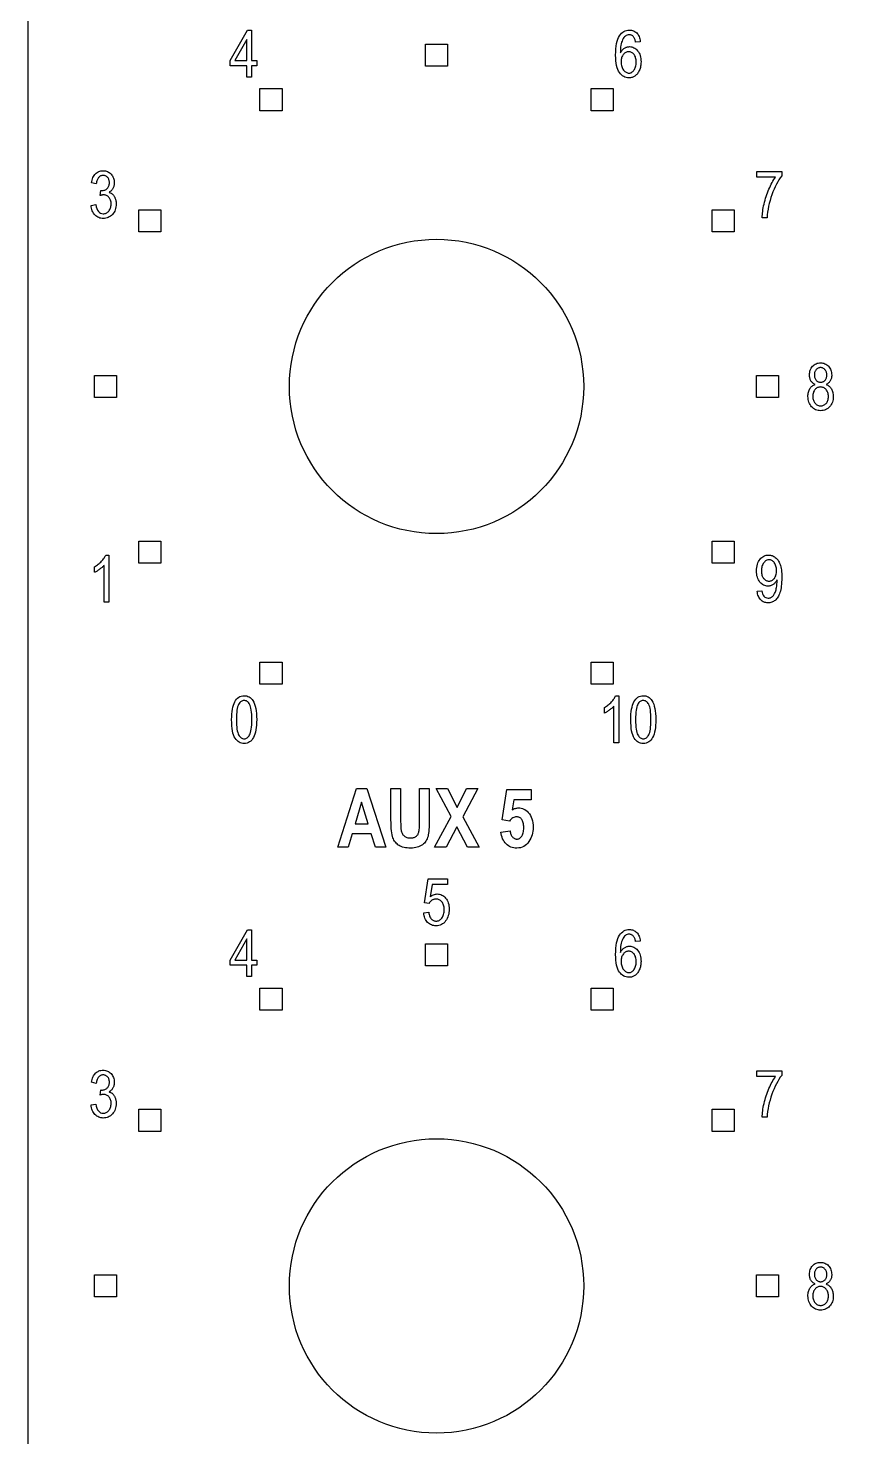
# Model space of a CAD drawing. Header units: millimetres. Extents: x 0 to 40, y 0 to 514.
# Drawn here: x 0 to 20.15, y 289.31 to 323.76 of the extents above; entities that cross this region are included whole.
import ezdxf

# ---------------------------------------------------------------- set-up
doc = ezdxf.new("R2010")
doc.units = ezdxf.units.MM
for name, color, linetype in [('CUT', 1, 'CONTINUOUS'), ('LEGEND', 2, 'CONTINUOUS'), ('OUTLINE', 7, 'CONTINUOUS')]:
    doc.layers.add(name, color=color, linetype=linetype)

msp = doc.modelspace()

# ---------------------------------------------------------------- linework, layer by layer
at = {"layer": 'CUT'}
for centre in [(9.99, 315), (9.99, 293)]:
    msp.add_circle(centre, 3.6, dxfattribs=at)
at = {"layer": 'LEGEND'}
for points in [[(5.347, 322.568), (5.347, 322.8422), (4.94, 322.8422), (4.94, 322.9711), (5.3689, 323.7133), (5.4627, 323.7133), (5.4627, 322.9711), (5.59, 322.9711), (5.59, 322.8422), (5.4627, 322.8422), (5.4627, 322.568)], [(14.9759, 323.4328), (14.8611, 323.4219), (14.8567, 323.4432), (14.8519, 323.4629), (14.8466, 323.481), (14.8408, 323.4975), (14.8345, 323.5124), (14.8277, 323.5257), (14.8204, 323.5375), (14.8127, 323.5477), (14.8008, 323.5605), (14.7884, 323.5716), (14.7754, 323.581), (14.7619, 323.5887), (14.7477, 323.5947), (14.733, 323.5989), (14.7176, 323.6015), (14.7017, 323.6024), (14.6771, 323.6004), (14.6538, 323.5945), (14.6317, 323.5848), (14.6109, 323.5711), (14.5913, 323.5535), (14.573, 323.532), (14.5559, 323.5067), (14.54, 323.4774), (14.5277, 323.4488), (14.5171, 323.417), (14.508, 323.382), (14.5005, 323.3438), (14.4947, 323.3023), (14.4905, 323.2576), (14.4879, 323.2097), (14.4869, 323.1586), (14.4972, 323.1768), (14.5081, 323.1938), (14.5196, 323.2097), (14.5318, 323.2245), (14.5446, 323.2382), (14.5581, 323.2507), (14.5722, 323.262), (14.5869, 323.2723), (14.602, 323.2813), (14.6174, 323.2892), (14.633, 323.2958), (14.6488, 323.3013), (14.6648, 323.3055), (14.6811, 323.3085), (14.6975, 323.3103), (14.7142, 323.311), (14.7417, 323.3094), (14.7683, 323.3046), (14.794, 323.2967), (14.8188, 323.2857), (14.8427, 323.2714), (14.8658, 323.254), (14.8879, 323.2335), (14.9091, 323.2098), (14.9286, 323.1834), (14.9455, 323.1549), (14.9598, 323.1243), (14.9715, 323.0915), (14.9806, 323.0566), (14.9871, 323.0196), (14.991, 322.9804), (14.9923, 322.9391), (14.9917, 322.9107), (14.9897, 322.883), (14.9865, 322.856), (14.9819, 322.8296), (14.976, 322.8039), (14.9688, 322.7789), (14.9603, 322.7545), (14.9505, 322.7309), (14.9397, 322.7083), (14.9282, 322.6872), (14.9158, 322.6677), (14.9028, 322.6497), (14.889, 322.6332), (14.8744, 322.6183), (14.8592, 322.6049), (14.8431, 322.593), (14.8265, 322.5825), (14.8095, 322.5735), (14.792, 322.5658), (14.7742, 322.5596), (14.7559, 322.5547), (14.7372, 322.5512), (14.7181, 322.5491), (14.6986, 322.5485), (14.6638, 322.5505), (14.6306, 322.5565), (14.599, 322.5665), (14.5689, 322.5805), (14.5404, 322.5985), (14.5134, 322.6205), (14.488, 322.6465), (14.4642, 322.6766), (14.4426, 322.7113), (14.4239, 322.7513), (14.408, 322.7967), (14.3951, 322.8475), (14.385, 322.9036), (14.3778, 322.965), (14.3735, 323.0318), (14.372, 323.1039), (14.3735, 323.1839), (14.3779, 323.258), (14.3853, 323.3261), (14.3957, 323.3882), (14.409, 323.4443), (14.4252, 323.4945), (14.4444, 323.5387), (14.4666, 323.577), (14.491, 323.61), (14.5171, 323.6387), (14.5449, 323.6629), (14.5744, 323.6827), (14.6055, 323.6982), (14.6382, 323.7092), (14.6727, 323.7158), (14.7087, 323.718), (14.735, 323.7168), (14.7601, 323.7134), (14.7841, 323.7077), (14.8071, 323.6997), (14.829, 323.6894), (14.8497, 323.6769), (14.8694, 323.6621), (14.888, 323.6449), (14.9052, 323.6256), (14.9206, 323.6043), (14.9343, 323.5809), (14.9462, 323.5554), (14.9563, 323.5278), (14.9646, 323.4982), (14.9711, 323.4666), (14.9759, 323.4328)], [(5.347, 322.9711), (5.347, 323.4875), (5.0533, 322.9711)], [(9.72, 323.37), (10.26, 323.37), (10.26, 322.83), (9.72, 322.83)], [(14.5048, 322.9391), (14.5058, 322.9088), (14.5085, 322.88), (14.5131, 322.8528), (14.5195, 322.8271), (14.5277, 322.8029), (14.5378, 322.7802), (14.5497, 322.7591), (14.5634, 322.7395), (14.5784, 322.7218), (14.5939, 322.7065), (14.61, 322.6935), (14.6267, 322.6829), (14.644, 322.6747), (14.6619, 322.6688), (14.6803, 322.6653), (14.6994, 322.6641), (14.7161, 322.6652), (14.7325, 322.6685), (14.7483, 322.6741), (14.7637, 322.6818), (14.7787, 322.6918), (14.7932, 322.7041), (14.8073, 322.7185), (14.8209, 322.7352), (14.8334, 322.7538), (14.8443, 322.774), (14.8535, 322.796), (14.861, 322.8195), (14.8668, 322.8448), (14.871, 322.8717), (14.8735, 322.9003), (14.8744, 322.9305), (14.8735, 322.9601), (14.8711, 322.988), (14.8669, 323.0142), (14.8611, 323.0387), (14.8536, 323.0615), (14.8445, 323.0825), (14.8337, 323.1019), (14.8212, 323.1195), (14.8076, 323.1353), (14.7932, 323.1489), (14.7781, 323.1605), (14.7623, 323.1699), (14.7457, 323.1773), (14.7284, 323.1825), (14.7103, 323.1857), (14.6916, 323.1867), (14.6731, 323.1857), (14.6553, 323.1826), (14.638, 323.1773), (14.6213, 323.17), (14.6053, 323.1606), (14.5898, 323.1492), (14.575, 323.1356), (14.5607, 323.1199), (14.5476, 323.1025), (14.5363, 323.0836), (14.5267, 323.0632), (14.5188, 323.0413), (14.5127, 323.018), (14.5083, 322.9932), (14.5057, 322.9669), (14.5048, 322.9391)], [(5.67, 322.2848), (6.21, 322.2848), (6.21, 321.7448), (5.67, 321.7448)], [(13.77, 322.2848), (14.31, 322.2848), (14.31, 321.7448), (13.77, 321.7448)], [(1.5376, 319.4297), (1.6533, 319.4484), (1.664, 319.3957), (1.6781, 319.35), (1.6957, 319.3113), (1.7167, 319.2797), (1.7412, 319.2551), (1.7691, 319.2375), (1.8005, 319.227), (1.8353, 319.2234), (1.8547, 319.2245), (1.8734, 319.2276), (1.8915, 319.2328), (1.9089, 319.2401), (1.9257, 319.2495), (1.9418, 319.261), (1.9572, 319.2746), (1.972, 319.2902), (1.9856, 319.3076), (1.9973, 319.3261), (2.0072, 319.3459), (2.0154, 319.3669), (2.0217, 319.3891), (2.0262, 319.4126), (2.0289, 319.4373), (2.0298, 319.4633), (2.029, 319.4877), (2.0265, 319.5108), (2.0224, 319.5328), (2.0165, 319.5535), (2.0091, 319.573), (1.9999, 319.5913), (1.9892, 319.6084), (1.9767, 319.6242), (1.963, 319.6385), (1.9486, 319.6509), (1.9335, 319.6614), (1.9175, 319.6699), (1.9008, 319.6766), (1.8834, 319.6813), (1.8652, 319.6842), (1.8462, 319.6852), (1.8378, 319.6849), (1.8289, 319.6842), (1.8194, 319.683), (1.8095, 319.6812), (1.7991, 319.6791), (1.7882, 319.6764), (1.7769, 319.6732), (1.765, 319.6695), (1.7783, 319.793), (1.7962, 319.7914), (1.817, 319.7922), (1.8368, 319.7947), (1.8556, 319.7988), (1.8734, 319.8045), (1.8902, 319.8119), (1.906, 319.8208), (1.9207, 319.8315), (1.9345, 319.8438), (1.947, 319.8574), (1.9578, 319.8721), (1.9669, 319.888), (1.9744, 319.9049), (1.9802, 319.9229), (1.9843, 319.942), (1.9868, 319.9623), (1.9876, 319.9836), (1.9869, 320.0032), (1.9849, 320.0219), (1.9814, 320.0395), (1.9765, 320.0562), (1.9702, 320.0718), (1.9626, 320.0865), (1.9535, 320.1002), (1.9431, 320.1129), (1.9317, 320.1243), (1.9196, 320.1343), (1.907, 320.1426), (1.8937, 320.1495), (1.8798, 320.1549), (1.8653, 320.1587), (1.8502, 320.161), (1.8345, 320.1617), (1.8182, 320.1609), (1.8026, 320.1585), (1.7876, 320.1545), (1.7733, 320.1489), (1.7596, 320.1417), (1.7466, 320.1329), (1.7342, 320.1225), (1.7224, 320.1105), (1.7115, 320.0969), (1.7016, 320.0817), (1.6928, 320.0648), (1.685, 320.0462), (1.6782, 320.026), (1.6725, 320.0041), (1.6678, 319.9806), (1.6642, 319.9555), (1.5494, 319.9805), (1.5557, 320.0161), (1.5637, 320.0494), (1.5735, 320.0805), (1.5849, 320.1094), (1.5981, 320.136), (1.6129, 320.1604), (1.6295, 320.1825), (1.6478, 320.2023), (1.6674, 320.2199), (1.6881, 320.2352), (1.7097, 320.248), (1.7324, 320.2586), (1.756, 320.2668), (1.7807, 320.2727), (1.8063, 320.2762), (1.833, 320.2773), (1.8609, 320.276), (1.8878, 320.2721), (1.9137, 320.2655), (1.9384, 320.2563), (1.9621, 320.2444), (1.9847, 320.2299), (2.0062, 320.2127), (2.0267, 320.193), (2.0454, 320.1712), (2.0616, 320.148), (2.0753, 320.1235), (2.0865, 320.0977), (2.0952, 320.0704), (2.1014, 320.0418), (2.1051, 320.0118), (2.1064, 319.9805), (2.1059, 319.9612), (2.1043, 319.9425), (2.1016, 319.9244), (2.0979, 319.9068), (2.0931, 319.8898), (2.0873, 319.8734), (2.0804, 319.8575), (2.0724, 319.8422), (2.0635, 319.8276), (2.0537, 319.8137), (2.0431, 319.8007), (2.0317, 319.7885), (2.0194, 319.7771), (2.0063, 319.7665), (1.9923, 319.7567), (1.9775, 319.7477), (1.9912, 319.7434), (2.0044, 319.7386), (2.0169, 319.7331), (2.0289, 319.727), (2.0402, 319.7202), (2.0509, 319.7128), (2.061, 319.7048), (2.0705, 319.6961), (2.0794, 319.6867), (2.0879, 319.6766), (2.096, 319.6657), (2.1037, 319.6541), (2.1109, 319.6417), (2.1176, 319.6286), (2.1239, 319.6147), (2.1298, 319.6), (2.1351, 319.5847), (2.1397, 319.569), (2.1436, 319.5529), (2.1468, 319.5363), (2.1493, 319.5193), (2.1511, 319.5019), (2.1521, 319.484), (2.1525, 319.4656), (2.151, 319.4271), (2.1467, 319.3903), (2.1394, 319.3553), (2.1292, 319.3222), (2.1162, 319.2908), (2.1002, 319.2612), (2.0813, 319.2334), (2.0595, 319.2074), (2.0357, 319.1839), (2.0107, 319.1635), (1.9846, 319.1462), (1.9574, 319.1321), (1.929, 319.1211), (1.8994, 319.1133), (1.8687, 319.1086), (1.8369, 319.107), (1.8074, 319.1084), (1.779, 319.1125), (1.7518, 319.1193), (1.7257, 319.1289), (1.7008, 319.1412), (1.677, 319.1562), (1.6544, 319.174), (1.633, 319.1945), (1.6132, 319.2173), (1.5957, 319.242), (1.5804, 319.2686), (1.5673, 319.2971), (1.5565, 319.3274), (1.548, 319.3596), (1.5417, 319.3937), (1.5376, 319.4297)], [(17.826, 320.1227), (17.826, 320.2578), (18.4338, 320.2578), (18.4338, 320.1484), (18.4003, 320.1026), (18.3678, 320.0535), (18.3364, 320.001), (18.306, 319.9452), (18.2767, 319.8861), (18.2483, 319.8236), (18.221, 319.7578), (18.1947, 319.6887), (18.1703, 319.618), (18.1486, 319.5474), (18.1297, 319.477), (18.1135, 319.4067), (18.1, 319.3367), (18.0892, 319.2667), (18.0812, 319.197), (18.076, 319.1273), (17.9572, 319.1273), (17.9584, 319.164), (17.9609, 319.2022), (17.9647, 319.2419), (17.9698, 319.283), (17.9762, 319.3256), (17.9838, 319.3698), (17.9927, 319.4154), (18.0029, 319.4625), (18.0143, 319.5101), (18.0266, 319.5571), (18.04, 319.6035), (18.0544, 319.6494), (18.0698, 319.6947), (18.0862, 319.7395), (18.1036, 319.7837), (18.122, 319.8273), (18.1412, 319.8699), (18.1607, 319.9108), (18.1805, 319.9502), (18.2008, 319.9879), (18.2213, 320.024), (18.2423, 320.0585), (18.2636, 320.0914), (18.2853, 320.1227)], [(2.7052, 319.32), (3.2452, 319.32), (3.2452, 318.78), (2.7052, 318.78)], [(16.7348, 319.32), (17.2748, 319.32), (17.2748, 318.78), (16.7348, 318.78)], [(1.62, 315.27), (2.16, 315.27), (2.16, 314.73), (1.62, 314.73)], [(17.82, 315.27), (18.36, 315.27), (18.36, 314.73), (17.82, 314.73)], [(19.2548, 315.0484), (19.238, 315.0567), (19.2222, 315.0657), (19.2075, 315.0757), (19.1938, 315.0864), (19.1812, 315.098), (19.1697, 315.1105), (19.1592, 315.1238), (19.1498, 315.1379), (19.1414, 315.1529), (19.1342, 315.1688), (19.1281, 315.1856), (19.1231, 315.2032), (19.1192, 315.2218), (19.1164, 315.2412), (19.1148, 315.2616), (19.1142, 315.2828), (19.1154, 315.3147), (19.119, 315.345), (19.125, 315.3739), (19.1335, 315.4012), (19.1443, 315.427), (19.1575, 315.4513), (19.1731, 315.474), (19.1912, 315.4953), (19.211, 315.5145), (19.2321, 315.5312), (19.2544, 315.5453), (19.278, 315.5568), (19.3028, 315.5658), (19.3288, 315.5722), (19.356, 315.5761), (19.3845, 315.5773), (19.4132, 315.576), (19.4407, 315.5721), (19.4669, 315.5656), (19.4919, 315.5564), (19.5156, 315.5447), (19.5381, 315.5303), (19.5594, 315.5133), (19.5795, 315.4937), (19.5977, 315.4721), (19.6135, 315.4489), (19.6268, 315.4242), (19.6378, 315.398), (19.6463, 315.3703), (19.6523, 315.3411), (19.656, 315.3104), (19.6572, 315.2781), (19.6567, 315.2578), (19.655, 315.2383), (19.6524, 315.2196), (19.6486, 315.2017), (19.6438, 315.1845), (19.6379, 315.1682), (19.6309, 315.1526), (19.6228, 315.1379), (19.6137, 315.1239), (19.6034, 315.1108), (19.5921, 315.0984), (19.5796, 315.0868), (19.5661, 315.076), (19.5515, 315.066), (19.5357, 315.0568), (19.5189, 315.0484), (19.5396, 315.0394), (19.559, 315.0291), (19.5772, 315.0174), (19.5942, 315.0045), (19.6099, 314.9903), (19.6244, 314.9748), (19.6377, 314.9579), (19.6498, 314.9398), (19.6605, 314.9205), (19.6698, 314.9001), (19.6776, 314.8785), (19.684, 314.8559), (19.689, 314.8321), (19.6926, 314.8071), (19.6948, 314.7811), (19.6955, 314.7539), (19.6941, 314.7165), (19.6899, 314.6809), (19.683, 314.647), (19.6733, 314.6149), (19.6608, 314.5846), (19.6456, 314.5561), (19.6276, 314.5293), (19.6068, 314.5043), (19.584, 314.4817), (19.5598, 314.4621), (19.5343, 314.4455), (19.5075, 314.4319), (19.4793, 314.4214), (19.4498, 314.4138), (19.419, 314.4093), (19.3869, 314.4078), (19.3544, 314.4093), (19.3232, 314.4138), (19.2935, 314.4214), (19.2651, 314.4319), (19.2381, 314.4455), (19.2125, 314.4621), (19.1882, 314.4817), (19.1654, 314.5043), (19.1446, 314.5294), (19.1266, 314.5563), (19.1114, 314.5852), (19.0989, 314.6159), (19.0892, 314.6486), (19.0823, 314.6831), (19.0781, 314.7195), (19.0767, 314.7578), (19.0775, 314.7859), (19.0797, 314.8127), (19.0834, 314.8383), (19.0885, 314.8626), (19.0952, 314.8857), (19.1033, 314.9074), (19.1129, 314.928), (19.124, 314.9473), (19.1364, 314.9652), (19.1499, 314.9816), (19.1645, 314.9965), (19.1803, 315.0099), (19.1973, 315.0218), (19.2153, 315.0322), (19.2345, 315.041), (19.2548, 315.0484)], [(19.233, 315.2867), (19.2337, 315.2662), (19.2358, 315.2467), (19.2392, 315.2283), (19.2441, 315.2109), (19.2504, 315.1947), (19.258, 315.1795), (19.2671, 315.1654), (19.2775, 315.1523), (19.289, 315.1406), (19.301, 315.1305), (19.3138, 315.1219), (19.3271, 315.1148), (19.3411, 315.1094), (19.3557, 315.1055), (19.371, 315.1031), (19.3869, 315.1023), (19.4024, 315.1031), (19.4173, 315.1054), (19.4317, 315.1093), (19.4455, 315.1146), (19.4587, 315.1216), (19.4713, 315.13), (19.4833, 315.14), (19.4947, 315.1516), (19.5051, 315.1643), (19.5142, 315.178), (19.5218, 315.1925), (19.5281, 315.208), (19.533, 315.2244), (19.5364, 315.2417), (19.5385, 315.2598), (19.5392, 315.2789), (19.5385, 315.2986), (19.5364, 315.3173), (19.5328, 315.3351), (19.5278, 315.3521), (19.5214, 315.368), (19.5135, 315.3831), (19.5042, 315.3973), (19.4935, 315.4105), (19.4818, 315.4225), (19.4696, 315.4329), (19.4569, 315.4417), (19.4436, 315.4489), (19.4298, 315.4545), (19.4155, 315.4585), (19.4007, 315.4609), (19.3853, 315.4617), (19.37, 315.4609), (19.3552, 315.4586), (19.3409, 315.4547), (19.3272, 315.4492), (19.3141, 315.4422), (19.3015, 315.4336), (19.2894, 315.4234), (19.2779, 315.4117), (19.2674, 315.3988), (19.2582, 315.3852), (19.2505, 315.3707), (19.2442, 315.3555), (19.2393, 315.3395), (19.2358, 315.3227), (19.2337, 315.3051), (19.233, 315.2867)], [(19.1947, 314.7578), (19.1956, 314.7321), (19.1982, 314.7076), (19.2027, 314.6845), (19.2088, 314.6626), (19.2168, 314.642), (19.2265, 314.6227), (19.2381, 314.6046), (19.2513, 314.5879), (19.2658, 314.5728), (19.281, 314.5597), (19.2969, 314.5486), (19.3135, 314.5396), (19.3308, 314.5325), (19.3488, 314.5275), (19.3675, 314.5244), (19.3869, 314.5234), (19.4064, 314.5244), (19.4252, 314.5273), (19.4432, 314.5322), (19.4605, 314.5391), (19.477, 314.5479), (19.4928, 314.5586), (19.5078, 314.5713), (19.522, 314.5859), (19.535, 314.6022), (19.5463, 314.6198), (19.5558, 314.6387), (19.5636, 314.659), (19.5697, 314.6805), (19.574, 314.7034), (19.5766, 314.7276), (19.5775, 314.7531), (19.5766, 314.7789), (19.5739, 314.8033), (19.5695, 314.8265), (19.5632, 314.8483), (19.5552, 314.8689), (19.5454, 314.8883), (19.5338, 314.9063), (19.5205, 314.923), (19.5059, 314.9382), (19.4905, 314.9512), (19.4745, 314.9623), (19.4578, 314.9714), (19.4403, 314.9784), (19.4222, 314.9835), (19.4033, 314.9865), (19.3838, 314.9875), (19.3644, 314.9865), (19.3458, 314.9835), (19.3279, 314.9785), (19.3108, 314.9715), (19.2944, 314.9625), (19.2788, 314.9515), (19.2639, 314.9385), (19.2498, 314.9234), (19.2369, 314.9068), (19.2257, 314.8891), (19.2162, 314.8701), (19.2085, 314.85), (19.2024, 314.8287), (19.1981, 314.8062), (19.1955, 314.7826), (19.1947, 314.7578)], [(2.7052, 311.22), (3.2452, 311.22), (3.2452, 310.68), (2.7052, 310.68)], [(16.7348, 311.22), (17.2748, 311.22), (17.2748, 310.68), (16.7348, 310.68)], [(1.9712, 309.7273), (1.8556, 309.7273), (1.8556, 310.6234), (1.8452, 310.6117), (1.834, 310.5999), (1.8219, 310.588), (1.8089, 310.5761), (1.7951, 310.5641), (1.7805, 310.552), (1.7649, 310.5399), (1.7486, 310.5277), (1.732, 310.5159), (1.7157, 310.5048), (1.6997, 310.4945), (1.6841, 310.4849), (1.6689, 310.476), (1.654, 310.4679), (1.6394, 310.4605), (1.6251, 310.4539), (1.6251, 310.5898), (1.6486, 310.6039), (1.6714, 310.6187), (1.6935, 310.6343), (1.7149, 310.6506), (1.7356, 310.6677), (1.7556, 310.6855), (1.7749, 310.7041), (1.7935, 310.7234), (1.8111, 310.7431), (1.8273, 310.7626), (1.8422, 310.7821), (1.8557, 310.8014), (1.8679, 310.8205), (1.8787, 310.8396), (1.8881, 310.8585), (1.8962, 310.8773), (1.9712, 310.8773)], [(17.8353, 309.9922), (17.9463, 310.0047), (17.9545, 309.9622), (17.966, 309.9254), (17.9807, 309.8942), (17.9986, 309.8687), (18.0198, 309.8489), (18.0441, 309.8348), (18.0717, 309.8263), (18.1025, 309.8234), (18.1168, 309.8241), (18.1308, 309.8259), (18.1444, 309.829), (18.1577, 309.8333), (18.1707, 309.8388), (18.1833, 309.8456), (18.1956, 309.8536), (18.2076, 309.8629), (18.2192, 309.8737), (18.2303, 309.8865), (18.241, 309.9011), (18.2512, 309.9177), (18.261, 309.9362), (18.2704, 309.9566), (18.2792, 309.9789), (18.2877, 310.0031), (18.2954, 310.0288), (18.302, 310.0556), (18.3077, 310.0834), (18.3123, 310.1123), (18.3159, 310.1422), (18.3184, 310.1732), (18.32, 310.2052), (18.3205, 310.2383), (18.3205, 310.2664), (18.3111, 310.2495), (18.301, 310.2334), (18.29, 310.2183), (18.2783, 310.2041), (18.2658, 310.1908), (18.2525, 310.1784), (18.2385, 310.1669), (18.2236, 310.1562), (18.2083, 310.1467), (18.193, 310.1385), (18.1776, 310.1315), (18.1621, 310.1258), (18.1465, 310.1213), (18.1309, 310.1182), (18.1152, 310.1163), (18.0994, 310.1156), (18.0712, 310.1172), (18.0439, 310.1219), (18.0177, 310.1297), (17.9925, 310.1407), (17.9682, 310.1548), (17.9449, 310.1721), (17.9226, 310.1925), (17.9013, 310.216), (17.8818, 310.2423), (17.8649, 310.2708), (17.8506, 310.3017), (17.8389, 310.3349), (17.8298, 310.3703), (17.8233, 310.4081), (17.8194, 310.4482), (17.8181, 310.4906), (17.8195, 310.5344), (17.8235, 310.5757), (17.8303, 310.6147), (17.8397, 310.6513), (17.8519, 310.6855), (17.8667, 310.7173), (17.8842, 310.7468), (17.9045, 310.7738), (17.9266, 310.7981), (17.95, 310.8191), (17.9744, 310.8369), (18.0001, 310.8515), (18.0269, 310.8628), (18.0548, 310.8709), (18.084, 310.8757), (18.1142, 310.8773), (18.1359, 310.8764), (18.1573, 310.8737), (18.1782, 310.8692), (18.1988, 310.8629), (18.219, 310.8548), (18.2389, 310.8448), (18.2584, 310.8331), (18.2775, 310.8195), (18.2959, 310.8042), (18.3133, 310.7872), (18.3295, 310.7685), (18.3447, 310.748), (18.3588, 310.7259), (18.3718, 310.7021), (18.3838, 310.6765), (18.3947, 310.6492), (18.4044, 310.6195), (18.4128, 310.5868), (18.4199, 310.5509), (18.4258, 310.5119), (18.4303, 310.4698), (18.4335, 310.4247), (18.4355, 310.3764), (18.4361, 310.325), (18.4354, 310.2677), (18.4333, 310.2136), (18.4298, 310.1629), (18.425, 310.1154), (18.4187, 310.0713), (18.4111, 310.0304), (18.402, 309.9929), (18.3916, 309.9586), (18.3799, 309.9271), (18.3673, 309.8978), (18.3537, 309.8706), (18.3391, 309.8457), (18.3236, 309.823), (18.307, 309.8024), (18.2894, 309.7841), (18.2709, 309.768), (18.2515, 309.7539), (18.2316, 309.7417), (18.2112, 309.7313), (18.1901, 309.7229), (18.1685, 309.7163), (18.1463, 309.7116), (18.1235, 309.7088), (18.1002, 309.7078), (18.074, 309.709), (18.0489, 309.7124), (18.0248, 309.7181), (18.0019, 309.7261), (17.9801, 309.7363), (17.9594, 309.7489), (17.9398, 309.7637), (17.9213, 309.7809), (17.9042, 309.8001), (17.8889, 309.8215), (17.8755, 309.8448), (17.8638, 309.8702), (17.854, 309.8977), (17.846, 309.9271), (17.8397, 309.9586), (17.8353, 309.9922)], [(18.308, 310.4977), (18.3071, 310.5275), (18.3046, 310.5557), (18.3003, 310.5823), (18.2943, 310.6072), (18.2866, 310.6305), (18.2772, 310.6522), (18.2661, 310.6722), (18.2533, 310.6906), (18.2394, 310.7071), (18.2249, 310.7214), (18.21, 310.7335), (18.1945, 310.7434), (18.1785, 310.751), (18.162, 310.7565), (18.145, 310.7598), (18.1275, 310.7609), (18.1092, 310.7598), (18.0914, 310.7563), (18.0741, 310.7504), (18.0573, 310.7422), (18.041, 310.7316), (18.0252, 310.7188), (18.0099, 310.7035), (17.9951, 310.6859), (17.9815, 310.6664), (17.9696, 310.6453), (17.9596, 310.6227), (17.9514, 310.5984), (17.9451, 310.5727), (17.9405, 310.5453), (17.9378, 310.5164), (17.9369, 310.4859), (17.9378, 310.4585), (17.9404, 310.4325), (17.9447, 310.408), (17.9508, 310.3849), (17.9586, 310.3632), (17.9681, 310.3429), (17.9794, 310.3241), (17.9924, 310.3066), (18.0066, 310.291), (18.0215, 310.2774), (18.037, 310.2659), (18.0533, 310.2565), (18.0702, 310.2492), (18.0879, 310.244), (18.1062, 310.2409), (18.1252, 310.2398), (18.1439, 310.2409), (18.162, 310.244), (18.1793, 310.2493), (18.1959, 310.2566), (18.2117, 310.2661), (18.2268, 310.2776), (18.2412, 310.2913), (18.2549, 310.307), (18.2673, 310.3247), (18.2781, 310.3441), (18.2872, 310.3653), (18.2947, 310.3883), (18.3005, 310.413), (18.3047, 310.4395), (18.3072, 310.4677), (18.308, 310.4977)], [(5.67, 308.2552), (6.21, 308.2552), (6.21, 307.7152), (5.67, 307.7152)], [(13.77, 308.2552), (14.31, 308.2552), (14.31, 307.7152), (13.77, 307.7152)], [(4.9775, 306.8515), (4.9787, 306.9214), (4.9824, 306.9869), (4.9884, 307.0481), (4.9969, 307.1049), (5.0079, 307.1573), (5.0212, 307.2053), (5.037, 307.249), (5.0552, 307.2883), (5.0758, 307.3231), (5.0987, 307.3532), (5.1239, 307.3787), (5.1514, 307.3996), (5.1812, 307.4158), (5.2134, 307.4274), (5.2478, 307.4344), (5.2845, 307.4367), (5.3172, 307.4348), (5.3482, 307.4292), (5.3773, 307.4198), (5.4046, 307.4066), (5.4302, 307.3897), (5.454, 307.369), (5.476, 307.3446), (5.4962, 307.3164), (5.5182, 307.2773), (5.5373, 307.2328), (5.5534, 307.1829), (5.5666, 307.1275), (5.5768, 307.0667), (5.5841, 307.0004), (5.5885, 306.9287), (5.59, 306.8515), (5.5888, 306.782), (5.5852, 306.7168), (5.5791, 306.6559), (5.5707, 306.5993), (5.5598, 306.547), (5.5465, 306.499), (5.5308, 306.4554), (5.5127, 306.416), (5.4921, 306.3811), (5.4693, 306.3509), (5.4441, 306.3253), (5.4166, 306.3044), (5.3867, 306.2881), (5.3545, 306.2765), (5.3199, 306.2695), (5.283, 306.2672), (5.2501, 306.2692), (5.2188, 306.2754), (5.1891, 306.2856), (5.1608, 306.3), (5.1341, 306.3184), (5.1089, 306.341), (5.0852, 306.3677), (5.063, 306.3984), (5.043, 306.4342), (5.0256, 306.476), (5.0109, 306.5237), (4.9989, 306.5773), (4.9895, 306.6369), (4.9828, 306.7025), (4.9788, 306.7741), (4.9775, 306.8515)], [(5.0955, 306.8515), (5.0963, 306.7847), (5.0988, 306.7236), (5.103, 306.6682), (5.1088, 306.6186), (5.1164, 306.5748), (5.1256, 306.5367), (5.1364, 306.5043), (5.149, 306.4777), (5.1628, 306.4555), (5.1776, 306.4362), (5.1934, 306.4199), (5.21, 306.4065), (5.2276, 306.3961), (5.2462, 306.3887), (5.2657, 306.3843), (5.2861, 306.3828), (5.3054, 306.3843), (5.3239, 306.3888), (5.3416, 306.3963), (5.3586, 306.4068), (5.3747, 306.4203), (5.39, 306.4369), (5.4044, 306.4564), (5.4181, 306.4789), (5.4306, 306.5057), (5.4414, 306.5382), (5.4505, 306.5763), (5.458, 306.6201), (5.4638, 306.6695), (5.4679, 306.7245), (5.4704, 306.7852), (5.4713, 306.8515), (5.4704, 306.9186), (5.4679, 306.9798), (5.4637, 307.0353), (5.4579, 307.0849), (5.4503, 307.1288), (5.4411, 307.1669), (5.4303, 307.1992), (5.4177, 307.2258), (5.4039, 307.2479), (5.389, 307.2671), (5.3731, 307.2834), (5.3563, 307.2967), (5.3385, 307.307), (5.3197, 307.3144), (5.2999, 307.3188), (5.2791, 307.3203), (5.2599, 307.3188), (5.2416, 307.3143), (5.224, 307.3068), (5.2073, 307.2963), (5.1913, 307.2828), (5.1762, 307.2662), (5.1618, 307.2467), (5.1482, 307.2242), (5.1358, 307.1974), (5.1251, 307.1649), (5.1161, 307.1268), (5.1087, 307.083), (5.1029, 307.0336), (5.0988, 306.9786), (5.0963, 306.9179), (5.0955, 306.8515)], [(14.447, 306.2867), (14.3314, 306.2867), (14.3314, 307.1828), (14.321, 307.171), (14.3098, 307.1592), (14.2977, 307.1474), (14.2847, 307.1354), (14.2709, 307.1234), (14.2563, 307.1114), (14.2407, 307.0993), (14.2244, 307.0871), (14.2077, 307.0753), (14.1915, 307.0642), (14.1755, 307.0538), (14.1599, 307.0442), (14.1447, 307.0354), (14.1297, 307.0273), (14.1152, 307.0199), (14.1009, 307.0133), (14.1009, 307.1492), (14.1244, 307.1633), (14.1472, 307.1781), (14.1693, 307.1936), (14.1907, 307.2099), (14.2114, 307.227), (14.2314, 307.2449), (14.2507, 307.2635), (14.2693, 307.2828), (14.2869, 307.3025), (14.3031, 307.322), (14.318, 307.3414), (14.3315, 307.3607), (14.3437, 307.3799), (14.3545, 307.399), (14.3639, 307.4179), (14.372, 307.4367), (14.447, 307.4367)], [(14.7423, 306.8515), (14.7436, 306.9214), (14.7472, 306.9869), (14.7533, 307.0481), (14.7618, 307.1049), (14.7727, 307.1573), (14.7861, 307.2053), (14.8019, 307.249), (14.8201, 307.2883), (14.8407, 307.3231), (14.8636, 307.3532), (14.8888, 307.3787), (14.9163, 307.3996), (14.9461, 307.4158), (14.9782, 307.4274), (15.0126, 307.4344), (15.0494, 307.4367), (15.0821, 307.4348), (15.113, 307.4292), (15.1421, 307.4198), (15.1695, 307.4066), (15.1951, 307.3897), (15.2189, 307.369), (15.2409, 307.3446), (15.2611, 307.3164), (15.2831, 307.2773), (15.3021, 307.2328), (15.3182, 307.1829), (15.3314, 307.1275), (15.3417, 307.0667), (15.349, 307.0004), (15.3534, 306.9287), (15.3548, 306.8515), (15.3536, 306.782), (15.35, 306.7168), (15.344, 306.6559), (15.3355, 306.5993), (15.3246, 306.547), (15.3113, 306.499), (15.2956, 306.4554), (15.2775, 306.416), (15.257, 306.3811), (15.2341, 306.3509), (15.2089, 306.3253), (15.1814, 306.3044), (15.1515, 306.2881), (15.1193, 306.2765), (15.0847, 306.2695), (15.0478, 306.2672), (15.015, 306.2692), (14.9837, 306.2754), (14.9539, 306.2856), (14.9256, 306.3), (14.8989, 306.3184), (14.8737, 306.341), (14.85, 306.3677), (14.8279, 306.3984), (14.8078, 306.4342), (14.7905, 306.476), (14.7758, 306.5237), (14.7637, 306.5773), (14.7544, 306.6369), (14.7477, 306.7025), (14.7437, 306.7741), (14.7423, 306.8515)], [(14.8603, 306.8515), (14.8611, 306.7847), (14.8637, 306.7236), (14.8678, 306.6682), (14.8737, 306.6186), (14.8812, 306.5748), (14.8904, 306.5367), (14.9013, 306.5043), (14.9138, 306.4777), (14.9277, 306.4555), (14.9425, 306.4362), (14.9582, 306.4199), (14.9749, 306.4065), (14.9925, 306.3961), (15.011, 306.3887), (15.0305, 306.3843), (15.0509, 306.3828), (15.0703, 306.3843), (15.0888, 306.3888), (15.1065, 306.3963), (15.1234, 306.4068), (15.1395, 306.4203), (15.1548, 306.4369), (15.1693, 306.4564), (15.183, 306.4789), (15.1954, 306.5057), (15.2062, 306.5382), (15.2153, 306.5763), (15.2228, 306.6201), (15.2286, 306.6695), (15.2328, 306.7245), (15.2353, 306.7852), (15.2361, 306.8515), (15.2353, 306.9186), (15.2327, 306.9798), (15.2286, 307.0353), (15.2227, 307.0849), (15.2152, 307.1288), (15.206, 307.1669), (15.1951, 307.1992), (15.1826, 307.2258), (15.1687, 307.2479), (15.1538, 307.2671), (15.138, 307.2834), (15.1212, 307.2967), (15.1033, 307.307), (15.0845, 307.3144), (15.0647, 307.3188), (15.0439, 307.3203), (15.0248, 307.3188), (15.0064, 307.3143), (14.9889, 307.3068), (14.9721, 307.2963), (14.9562, 307.2828), (14.941, 307.2662), (14.9266, 307.2467), (14.913, 307.2242), (14.9007, 307.1974), (14.89, 307.1649), (14.8809, 307.1268), (14.8735, 307.083), (14.8677, 307.0336), (14.8636, 306.9786), (14.8611, 306.9179), (14.8603, 306.8515)], [(8.7532, 303.7342), (8.4954, 303.7342), (8.3928, 304.0594), (7.9241, 304.0594), (7.8274, 303.7342), (7.5754, 303.7342), (8.0325, 305.1658), (8.2835, 305.1658)], [(8.8762, 305.1658), (9.1126, 305.1658), (9.1126, 304.3904), (9.1127, 304.3472), (9.1131, 304.308), (9.1138, 304.2726), (9.1148, 304.2413), (9.116, 304.2138), (9.1175, 304.1903), (9.1193, 304.1707), (9.1213, 304.1551), (9.1259, 304.1321), (9.1319, 304.1104), (9.1392, 304.0901), (9.1478, 304.0711), (9.1579, 304.0535), (9.1692, 304.0372), (9.182, 304.0222), (9.1961, 304.0086), (9.2114, 303.9965), (9.2279, 303.9859), (9.2457, 303.9771), (9.2645, 303.9698), (9.2846, 303.9641), (9.3058, 303.9601), (9.3282, 303.9576), (9.3518, 303.9568), (9.3719, 303.9574), (9.3909, 303.9591), (9.4091, 303.962), (9.4263, 303.966), (9.4425, 303.9711), (9.4578, 303.9774), (9.4722, 303.9849), (9.4856, 303.9935), (9.498, 304.0031), (9.5094, 304.0135), (9.5198, 304.0249), (9.5292, 304.0372), (9.5375, 304.0503), (9.5448, 304.0643), (9.5511, 304.0792), (9.5564, 304.095), (9.5609, 304.1136), (9.5647, 304.1368), (9.568, 304.1647), (9.5707, 304.1972), (9.5728, 304.2344), (9.5743, 304.2762), (9.5752, 304.3227), (9.5754, 304.3738), (9.5754, 305.1658), (9.8128, 305.1658), (9.8128, 304.4139), (9.8123, 304.3443), (9.8108, 304.2798), (9.8084, 304.2203), (9.8051, 304.1657), (9.8007, 304.1161), (9.7955, 304.0716), (9.7892, 304.032), (9.782, 303.9974), (9.7731, 303.966), (9.7618, 303.9362), (9.7481, 303.9079), (9.7319, 303.8812), (9.7134, 303.8559), (9.6925, 303.8322), (9.6691, 303.81), (9.6433, 303.7894), (9.6153, 303.7707), (9.5851, 303.7545), (9.5527, 303.7409), (9.5182, 303.7297), (9.4815, 303.721), (9.4427, 303.7147), (9.4018, 303.711), (9.3587, 303.7098), (9.314, 303.7108), (9.2719, 303.7139), (9.2323, 303.719), (9.1952, 303.7262), (9.1606, 303.7355), (9.1286, 303.7468), (9.099, 303.7602), (9.072, 303.7757), (9.0472, 303.793), (9.0241, 303.812), (9.0027, 303.8327), (8.9832, 303.855), (8.9654, 303.8791), (8.9494, 303.9048), (8.9351, 303.9322), (8.9226, 303.9612), (8.9117, 303.9943), (8.9023, 304.0336), (8.8944, 304.0793), (8.8878, 304.1313), (8.8828, 304.1895), (8.8791, 304.2541), (8.877, 304.325), (8.8762, 304.4021)], [(9.9436, 303.7342), (10.345, 304.4812), (9.9807, 305.1658), (10.2581, 305.1658), (10.4934, 304.7059), (10.7239, 305.1658), (10.9983, 305.1658), (10.634, 304.4705), (11.0354, 303.7342), (10.7493, 303.7342), (10.4885, 304.2293), (10.2278, 303.7342)], [(11.5657, 304.1023), (11.7903, 304.1307), (11.7931, 304.1079), (11.7972, 304.0863), (11.8025, 304.066), (11.8091, 304.0469), (11.8169, 304.0291), (11.826, 304.0126), (11.8363, 303.9973), (11.8479, 303.9832), (11.8603, 303.9706), (11.8729, 303.9597), (11.8859, 303.9505), (11.8992, 303.9429), (11.9128, 303.937), (11.9266, 303.9328), (11.9408, 303.9303), (11.9553, 303.9295), (11.9724, 303.9306), (11.9888, 303.9338), (12.0046, 303.9392), (12.0198, 303.9467), (12.0344, 303.9564), (12.0483, 303.9682), (12.0617, 303.9822), (12.0745, 303.9983), (12.0861, 304.0167), (12.0963, 304.0374), (12.1048, 304.0603), (12.1118, 304.0856), (12.1173, 304.1132), (12.1212, 304.1431), (12.1235, 304.1753), (12.1243, 304.2098), (12.1235, 304.2424), (12.1212, 304.2728), (12.1173, 304.301), (12.1119, 304.327), (12.105, 304.3508), (12.0965, 304.3724), (12.0865, 304.3918), (12.075, 304.409), (12.0622, 304.4241), (12.0486, 304.4372), (12.0342, 304.4483), (12.0189, 304.4573), (12.0028, 304.4644), (11.9859, 304.4694), (11.9681, 304.4724), (11.9495, 304.4734), (11.9256, 304.4718), (11.9024, 304.4669), (11.8797, 304.4587), (11.8577, 304.4473), (11.8363, 304.4326), (11.8154, 304.4147), (11.7952, 304.3934), (11.7756, 304.3689), (11.593, 304.4012), (11.7083, 305.1463), (12.303, 305.1463), (12.303, 304.8895), (11.8792, 304.8895), (11.843, 304.6463), (11.8621, 304.657), (11.8812, 304.6664), (11.9004, 304.6743), (11.9197, 304.6807), (11.939, 304.6857), (11.9584, 304.6893), (11.9778, 304.6915), (11.9973, 304.6922), (12.0313, 304.6905), (12.064, 304.6854), (12.0954, 304.6768), (12.1255, 304.6648), (12.1543, 304.6495), (12.1817, 304.6307), (12.2078, 304.6084), (12.2327, 304.5828), (12.2613, 304.5465), (12.2861, 304.5074), (12.3071, 304.4656), (12.3242, 304.4209), (12.3376, 304.3735), (12.3471, 304.3234), (12.3528, 304.2704), (12.3547, 304.2146), (12.3531, 304.168), (12.3482, 304.1223), (12.3401, 304.0775), (12.3287, 304.0337), (12.3141, 303.9909), (12.2962, 303.949), (12.2751, 303.908), (12.2507, 303.868), (12.2233, 303.8309), (12.1932, 303.7988), (12.1602, 303.7716), (12.1244, 303.7493), (12.0858, 303.732), (12.0445, 303.7197), (12.0003, 303.7122), (11.9534, 303.7098), (11.9151, 303.7114), (11.8785, 303.7161), (11.8434, 303.7241), (11.8099, 303.7353), (11.7781, 303.7496), (11.7478, 303.7672), (11.7192, 303.7879), (11.6921, 303.8118), (11.6672, 303.8387), (11.6449, 303.8682), (11.6252, 303.9005), (11.608, 303.9355), (11.5935, 303.9731), (11.5816, 304.0135), (11.5724, 304.0566), (11.5657, 304.1023)], [(8.3167, 304.3006), (8.1555, 304.8318), (7.9963, 304.3006)], [(9.6775, 302.1273), (9.7986, 302.1398), (9.8027, 302.1134), (9.8078, 302.0886), (9.8141, 302.0657), (9.8215, 302.0444), (9.8301, 302.0249), (9.8397, 302.0072), (9.8504, 301.9912), (9.8623, 301.977), (9.8749, 301.9644), (9.8881, 301.9535), (9.9017, 301.9443), (9.9159, 301.9368), (9.9305, 301.931), (9.9457, 301.9268), (9.9613, 301.9243), (9.9775, 301.9234), (9.9977, 301.9246), (10.0171, 301.9281), (10.0358, 301.934), (10.0539, 301.9423), (10.0712, 301.9529), (10.0878, 301.9658), (10.1037, 301.9812), (10.1189, 301.9988), (10.1328, 302.0185), (10.1449, 302.04), (10.1551, 302.0631), (10.1634, 302.088), (10.1699, 302.1146), (10.1746, 302.1429), (10.1774, 302.1729), (10.1783, 302.2047), (10.1774, 302.2345), (10.1747, 302.2626), (10.1702, 302.2889), (10.1639, 302.3136), (10.1559, 302.3365), (10.146, 302.3577), (10.1343, 302.3772), (10.1209, 302.3949), (10.106, 302.4108), (10.0903, 302.4245), (10.0737, 302.4361), (10.0561, 302.4456), (10.0376, 302.453), (10.0182, 302.4583), (9.9979, 302.4614), (9.9767, 302.4625), (9.9637, 302.462), (9.951, 302.4607), (9.9384, 302.4584), (9.926, 302.4552), (9.9139, 302.4511), (9.9019, 302.446), (9.8902, 302.4401), (9.8787, 302.4332), (9.8675, 302.4255), (9.857, 302.4171), (9.8471, 302.408), (9.8378, 302.3981), (9.829, 302.3876), (9.8209, 302.3763), (9.8133, 302.3643), (9.8064, 302.3516), (9.6978, 302.3687), (9.7892, 302.957), (10.2556, 302.957), (10.2556, 302.8227), (9.8814, 302.8227), (9.8306, 302.5148), (9.8517, 302.5317), (9.8731, 302.5463), (9.8947, 302.5586), (9.9168, 302.5688), (9.9391, 302.5766), (9.9617, 302.5822), (9.9847, 302.5856), (10.008, 302.5867), (10.037, 302.5852), (10.065, 302.5804), (10.0921, 302.5726), (10.1182, 302.5616), (10.1434, 302.5475), (10.1676, 302.5302), (10.1908, 302.5099), (10.213, 302.4863), (10.2335, 302.4601), (10.2512, 302.4318), (10.2661, 302.4012), (10.2784, 302.3685), (10.2879, 302.3335), (10.2947, 302.2964), (10.2988, 302.2571), (10.3002, 302.2156), (10.2988, 302.1744), (10.2947, 302.1346), (10.2879, 302.0964), (10.2784, 302.0597), (10.2661, 302.0244), (10.2512, 301.9907), (10.2335, 301.9585), (10.213, 301.9277), (10.1903, 301.8996), (10.1658, 301.8753), (10.1393, 301.8547), (10.111, 301.8378), (10.0808, 301.8247), (10.0488, 301.8153), (10.0148, 301.8097), (9.9791, 301.8078), (9.9492, 301.8091), (9.9205, 301.8131), (9.893, 301.8197), (9.8667, 301.829), (9.8415, 301.8409), (9.8176, 301.8555), (9.7948, 301.8727), (9.7732, 301.8926), (9.7533, 301.9148), (9.7357, 301.939), (9.7204, 301.9653), (9.7073, 301.9937), (9.6965, 302.024), (9.6879, 302.0564), (9.6816, 302.0909), (9.6775, 302.1273)], [(5.347, 300.568), (5.347, 300.8422), (4.94, 300.8422), (4.94, 300.9711), (5.3689, 301.7133), (5.4627, 301.7133), (5.4627, 300.9711), (5.59, 300.9711), (5.59, 300.8422), (5.4627, 300.8422), (5.4627, 300.568)], [(5.347, 300.9711), (5.347, 301.4875), (5.0533, 300.9711)], [(14.9759, 301.4328), (14.8611, 301.4219), (14.8567, 301.4432), (14.8519, 301.4629), (14.8466, 301.481), (14.8408, 301.4975), (14.8345, 301.5124), (14.8277, 301.5257), (14.8204, 301.5375), (14.8127, 301.5477), (14.8008, 301.5605), (14.7884, 301.5716), (14.7754, 301.581), (14.7619, 301.5887), (14.7477, 301.5947), (14.733, 301.5989), (14.7176, 301.6015), (14.7017, 301.6024), (14.6771, 301.6004), (14.6538, 301.5945), (14.6317, 301.5848), (14.6109, 301.5711), (14.5913, 301.5535), (14.573, 301.532), (14.5559, 301.5067), (14.54, 301.4774), (14.5277, 301.4488), (14.5171, 301.417), (14.508, 301.382), (14.5005, 301.3438), (14.4947, 301.3023), (14.4905, 301.2576), (14.4879, 301.2097), (14.4869, 301.1586), (14.4972, 301.1768), (14.5081, 301.1938), (14.5196, 301.2097), (14.5318, 301.2245), (14.5446, 301.2382), (14.5581, 301.2507), (14.5722, 301.262), (14.5869, 301.2723), (14.602, 301.2813), (14.6174, 301.2892), (14.633, 301.2958), (14.6488, 301.3013), (14.6648, 301.3055), (14.6811, 301.3085), (14.6975, 301.3103), (14.7142, 301.311), (14.7417, 301.3094), (14.7683, 301.3046), (14.794, 301.2967), (14.8188, 301.2857), (14.8427, 301.2714), (14.8658, 301.254), (14.8879, 301.2335), (14.9091, 301.2098), (14.9286, 301.1834), (14.9455, 301.1549), (14.9598, 301.1243), (14.9715, 301.0915), (14.9806, 301.0566), (14.9871, 301.0196), (14.991, 300.9804), (14.9923, 300.9391), (14.9917, 300.9107), (14.9897, 300.883), (14.9865, 300.856), (14.9819, 300.8296), (14.976, 300.8039), (14.9688, 300.7789), (14.9603, 300.7545), (14.9505, 300.7309), (14.9397, 300.7083), (14.9282, 300.6872), (14.9158, 300.6677), (14.9028, 300.6497), (14.889, 300.6332), (14.8744, 300.6183), (14.8592, 300.6049), (14.8431, 300.593), (14.8265, 300.5825), (14.8095, 300.5735), (14.792, 300.5658), (14.7742, 300.5596), (14.7559, 300.5547), (14.7372, 300.5512), (14.7181, 300.5491), (14.6986, 300.5485), (14.6638, 300.5505), (14.6306, 300.5565), (14.599, 300.5665), (14.5689, 300.5805), (14.5404, 300.5985), (14.5134, 300.6205), (14.488, 300.6465), (14.4642, 300.6766), (14.4426, 300.7113), (14.4239, 300.7513), (14.408, 300.7967), (14.3951, 300.8475), (14.385, 300.9036), (14.3778, 300.965), (14.3735, 301.0318), (14.372, 301.1039), (14.3735, 301.1839), (14.3779, 301.258), (14.3853, 301.3261), (14.3957, 301.3882), (14.409, 301.4443), (14.4252, 301.4945), (14.4444, 301.5387), (14.4666, 301.577), (14.491, 301.61), (14.5171, 301.6387), (14.5449, 301.6629), (14.5744, 301.6827), (14.6055, 301.6982), (14.6382, 301.7092), (14.6727, 301.7158), (14.7087, 301.718), (14.735, 301.7168), (14.7601, 301.7134), (14.7841, 301.7077), (14.8071, 301.6997), (14.829, 301.6894), (14.8497, 301.6769), (14.8694, 301.6621), (14.888, 301.6449), (14.9052, 301.6256), (14.9206, 301.6043), (14.9343, 301.5809), (14.9462, 301.5554), (14.9563, 301.5278), (14.9646, 301.4982), (14.9711, 301.4666), (14.9759, 301.4328)], [(9.72, 301.37), (10.26, 301.37), (10.26, 300.83), (9.72, 300.83)], [(14.5048, 300.9391), (14.5058, 300.9088), (14.5085, 300.88), (14.5131, 300.8528), (14.5195, 300.8271), (14.5277, 300.8029), (14.5378, 300.7802), (14.5497, 300.7591), (14.5634, 300.7395), (14.5784, 300.7218), (14.5939, 300.7065), (14.61, 300.6935), (14.6267, 300.6829), (14.644, 300.6747), (14.6619, 300.6688), (14.6803, 300.6653), (14.6994, 300.6641), (14.7161, 300.6652), (14.7325, 300.6685), (14.7483, 300.6741), (14.7637, 300.6818), (14.7787, 300.6918), (14.7932, 300.7041), (14.8073, 300.7185), (14.8209, 300.7352), (14.8334, 300.7538), (14.8443, 300.774), (14.8535, 300.796), (14.861, 300.8195), (14.8668, 300.8448), (14.871, 300.8717), (14.8735, 300.9003), (14.8744, 300.9305), (14.8735, 300.9601), (14.8711, 300.988), (14.8669, 301.0142), (14.8611, 301.0387), (14.8536, 301.0615), (14.8445, 301.0825), (14.8337, 301.1019), (14.8212, 301.1195), (14.8076, 301.1353), (14.7932, 301.1489), (14.7781, 301.1605), (14.7623, 301.1699), (14.7457, 301.1773), (14.7284, 301.1825), (14.7103, 301.1857), (14.6916, 301.1867), (14.6731, 301.1857), (14.6553, 301.1826), (14.638, 301.1773), (14.6213, 301.17), (14.6053, 301.1606), (14.5898, 301.1492), (14.575, 301.1356), (14.5607, 301.1199), (14.5476, 301.1025), (14.5363, 301.0836), (14.5267, 301.0632), (14.5188, 301.0413), (14.5127, 301.018), (14.5083, 300.9932), (14.5057, 300.9669), (14.5048, 300.9391)], [(5.67, 300.2848), (6.21, 300.2848), (6.21, 299.7448), (5.67, 299.7448)], [(13.77, 300.2848), (14.31, 300.2848), (14.31, 299.7448), (13.77, 299.7448)], [(1.5376, 297.4297), (1.6533, 297.4484), (1.664, 297.3957), (1.6781, 297.35), (1.6957, 297.3113), (1.7167, 297.2797), (1.7412, 297.2551), (1.7691, 297.2375), (1.8005, 297.227), (1.8353, 297.2234), (1.8547, 297.2245), (1.8734, 297.2276), (1.8915, 297.2328), (1.9089, 297.2401), (1.9257, 297.2495), (1.9418, 297.261), (1.9572, 297.2746), (1.972, 297.2902), (1.9856, 297.3076), (1.9973, 297.3261), (2.0072, 297.3459), (2.0154, 297.3669), (2.0217, 297.3891), (2.0262, 297.4126), (2.0289, 297.4373), (2.0298, 297.4633), (2.029, 297.4877), (2.0265, 297.5108), (2.0224, 297.5328), (2.0165, 297.5535), (2.0091, 297.573), (1.9999, 297.5913), (1.9892, 297.6084), (1.9767, 297.6242), (1.963, 297.6385), (1.9486, 297.6509), (1.9335, 297.6614), (1.9175, 297.6699), (1.9008, 297.6766), (1.8834, 297.6813), (1.8652, 297.6842), (1.8462, 297.6852), (1.8378, 297.6849), (1.8289, 297.6842), (1.8194, 297.683), (1.8095, 297.6812), (1.7991, 297.6791), (1.7882, 297.6764), (1.7769, 297.6732), (1.765, 297.6695), (1.7783, 297.793), (1.7962, 297.7914), (1.817, 297.7922), (1.8368, 297.7947), (1.8556, 297.7988), (1.8734, 297.8045), (1.8902, 297.8119), (1.906, 297.8208), (1.9207, 297.8315), (1.9345, 297.8438), (1.947, 297.8574), (1.9578, 297.8721), (1.9669, 297.888), (1.9744, 297.9049), (1.9802, 297.9229), (1.9843, 297.942), (1.9868, 297.9623), (1.9876, 297.9836), (1.9869, 298.0032), (1.9849, 298.0219), (1.9814, 298.0395), (1.9765, 298.0562), (1.9702, 298.0718), (1.9626, 298.0865), (1.9535, 298.1002), (1.9431, 298.1129), (1.9317, 298.1243), (1.9196, 298.1343), (1.907, 298.1426), (1.8937, 298.1495), (1.8798, 298.1549), (1.8653, 298.1587), (1.8502, 298.161), (1.8345, 298.1617), (1.8182, 298.1609), (1.8026, 298.1585), (1.7876, 298.1545), (1.7733, 298.1489), (1.7596, 298.1417), (1.7466, 298.1329), (1.7342, 298.1225), (1.7224, 298.1105), (1.7115, 298.0969), (1.7016, 298.0817), (1.6928, 298.0648), (1.685, 298.0462), (1.6782, 298.026), (1.6725, 298.0041), (1.6678, 297.9806), (1.6642, 297.9555), (1.5494, 297.9805), (1.5557, 298.0161), (1.5637, 298.0494), (1.5735, 298.0805), (1.5849, 298.1094), (1.5981, 298.136), (1.6129, 298.1604), (1.6295, 298.1825), (1.6478, 298.2023), (1.6674, 298.2199), (1.6881, 298.2352), (1.7097, 298.248), (1.7324, 298.2586), (1.756, 298.2668), (1.7807, 298.2727), (1.8063, 298.2762), (1.833, 298.2773), (1.8609, 298.276), (1.8878, 298.2721), (1.9137, 298.2655), (1.9384, 298.2563), (1.9621, 298.2444), (1.9847, 298.2299), (2.0062, 298.2127), (2.0267, 298.193), (2.0454, 298.1712), (2.0616, 298.148), (2.0753, 298.1235), (2.0865, 298.0977), (2.0952, 298.0704), (2.1014, 298.0418), (2.1051, 298.0118), (2.1064, 297.9805), (2.1059, 297.9612), (2.1043, 297.9425), (2.1016, 297.9244), (2.0979, 297.9068), (2.0931, 297.8898), (2.0873, 297.8734), (2.0804, 297.8575), (2.0724, 297.8422), (2.0635, 297.8276), (2.0537, 297.8137), (2.0431, 297.8007), (2.0317, 297.7885), (2.0194, 297.7771), (2.0063, 297.7665), (1.9923, 297.7567), (1.9775, 297.7477), (1.9912, 297.7434), (2.0044, 297.7386), (2.0169, 297.7331), (2.0289, 297.727), (2.0402, 297.7202), (2.0509, 297.7128), (2.061, 297.7048), (2.0705, 297.6961), (2.0794, 297.6867), (2.0879, 297.6766), (2.096, 297.6657), (2.1037, 297.6541), (2.1109, 297.6417), (2.1176, 297.6286), (2.1239, 297.6147), (2.1298, 297.6), (2.1351, 297.5847), (2.1397, 297.569), (2.1436, 297.5529), (2.1468, 297.5363), (2.1493, 297.5193), (2.1511, 297.5019), (2.1521, 297.484), (2.1525, 297.4656), (2.151, 297.4271), (2.1467, 297.3903), (2.1394, 297.3553), (2.1292, 297.3222), (2.1162, 297.2908), (2.1002, 297.2612), (2.0813, 297.2334), (2.0595, 297.2074), (2.0357, 297.1839), (2.0107, 297.1635), (1.9846, 297.1462), (1.9574, 297.1321), (1.929, 297.1211), (1.8994, 297.1133), (1.8687, 297.1086), (1.8369, 297.107), (1.8074, 297.1084), (1.779, 297.1125), (1.7518, 297.1193), (1.7257, 297.1289), (1.7008, 297.1412), (1.677, 297.1562), (1.6544, 297.174), (1.633, 297.1945), (1.6132, 297.2173), (1.5957, 297.242), (1.5804, 297.2686), (1.5673, 297.2971), (1.5565, 297.3274), (1.548, 297.3596), (1.5417, 297.3937), (1.5376, 297.4297)], [(17.826, 298.1227), (17.826, 298.2578), (18.4338, 298.2578), (18.4338, 298.1484), (18.4003, 298.1026), (18.3678, 298.0535), (18.3364, 298.001), (18.306, 297.9452), (18.2767, 297.8861), (18.2483, 297.8236), (18.221, 297.7578), (18.1947, 297.6887), (18.1703, 297.618), (18.1486, 297.5474), (18.1297, 297.477), (18.1135, 297.4067), (18.1, 297.3367), (18.0892, 297.2667), (18.0812, 297.197), (18.076, 297.1273), (17.9572, 297.1273), (17.9584, 297.164), (17.9609, 297.2022), (17.9647, 297.2419), (17.9698, 297.283), (17.9762, 297.3256), (17.9838, 297.3698), (17.9927, 297.4154), (18.0029, 297.4625), (18.0143, 297.5101), (18.0266, 297.5571), (18.04, 297.6035), (18.0544, 297.6494), (18.0698, 297.6947), (18.0862, 297.7395), (18.1036, 297.7837), (18.122, 297.8273), (18.1412, 297.8699), (18.1607, 297.9108), (18.1805, 297.9502), (18.2008, 297.9879), (18.2213, 298.024), (18.2423, 298.0585), (18.2636, 298.0914), (18.2853, 298.1227)], [(2.7052, 297.32), (3.2452, 297.32), (3.2452, 296.78), (2.7052, 296.78)], [(16.7348, 297.32), (17.2748, 297.32), (17.2748, 296.78), (16.7348, 296.78)], [(19.2548, 293.0484), (19.238, 293.0567), (19.2222, 293.0657), (19.2075, 293.0757), (19.1938, 293.0864), (19.1812, 293.098), (19.1697, 293.1105), (19.1592, 293.1238), (19.1498, 293.1379), (19.1414, 293.1529), (19.1342, 293.1688), (19.1281, 293.1856), (19.1231, 293.2032), (19.1192, 293.2218), (19.1164, 293.2412), (19.1148, 293.2616), (19.1142, 293.2828), (19.1154, 293.3147), (19.119, 293.345), (19.125, 293.3739), (19.1335, 293.4012), (19.1443, 293.427), (19.1575, 293.4513), (19.1731, 293.474), (19.1912, 293.4953), (19.211, 293.5145), (19.2321, 293.5312), (19.2544, 293.5453), (19.278, 293.5568), (19.3028, 293.5658), (19.3288, 293.5722), (19.356, 293.5761), (19.3845, 293.5773), (19.4132, 293.576), (19.4407, 293.5721), (19.4669, 293.5656), (19.4919, 293.5564), (19.5156, 293.5447), (19.5381, 293.5303), (19.5594, 293.5133), (19.5795, 293.4937), (19.5977, 293.4721), (19.6135, 293.4489), (19.6268, 293.4242), (19.6378, 293.398), (19.6463, 293.3703), (19.6523, 293.3411), (19.656, 293.3104), (19.6572, 293.2781), (19.6567, 293.2578), (19.655, 293.2383), (19.6524, 293.2196), (19.6486, 293.2017), (19.6438, 293.1845), (19.6379, 293.1682), (19.6309, 293.1526), (19.6228, 293.1379), (19.6137, 293.1239), (19.6034, 293.1108), (19.5921, 293.0984), (19.5796, 293.0868), (19.5661, 293.076), (19.5515, 293.066), (19.5357, 293.0568), (19.5189, 293.0484), (19.5396, 293.0394), (19.559, 293.0291), (19.5772, 293.0174), (19.5942, 293.0045), (19.6099, 292.9903), (19.6244, 292.9748), (19.6377, 292.9579), (19.6498, 292.9398), (19.6605, 292.9205), (19.6698, 292.9001), (19.6776, 292.8785), (19.684, 292.8559), (19.689, 292.8321), (19.6926, 292.8071), (19.6948, 292.7811), (19.6955, 292.7539), (19.6941, 292.7165), (19.6899, 292.6809), (19.683, 292.647), (19.6733, 292.6149), (19.6608, 292.5846), (19.6456, 292.5561), (19.6276, 292.5293), (19.6068, 292.5043), (19.584, 292.4817), (19.5598, 292.4621), (19.5343, 292.4455), (19.5075, 292.4319), (19.4793, 292.4214), (19.4498, 292.4138), (19.419, 292.4093), (19.3869, 292.4078), (19.3544, 292.4093), (19.3232, 292.4138), (19.2935, 292.4214), (19.2651, 292.4319), (19.2381, 292.4455), (19.2125, 292.4621), (19.1882, 292.4817), (19.1654, 292.5043), (19.1446, 292.5294), (19.1266, 292.5563), (19.1114, 292.5852), (19.0989, 292.6159), (19.0892, 292.6486), (19.0823, 292.6831), (19.0781, 292.7195), (19.0767, 292.7578), (19.0775, 292.7859), (19.0797, 292.8127), (19.0834, 292.8383), (19.0885, 292.8626), (19.0952, 292.8857), (19.1033, 292.9074), (19.1129, 292.928), (19.124, 292.9473), (19.1364, 292.9652), (19.1499, 292.9816), (19.1645, 292.9965), (19.1803, 293.0099), (19.1973, 293.0218), (19.2153, 293.0322), (19.2345, 293.041), (19.2548, 293.0484)], [(1.62, 293.27), (2.16, 293.27), (2.16, 292.73), (1.62, 292.73)], [(17.82, 293.27), (18.36, 293.27), (18.36, 292.73), (17.82, 292.73)], [(19.233, 293.2867), (19.2337, 293.2662), (19.2358, 293.2467), (19.2392, 293.2283), (19.2441, 293.2109), (19.2504, 293.1947), (19.258, 293.1795), (19.2671, 293.1654), (19.2775, 293.1523), (19.289, 293.1406), (19.301, 293.1305), (19.3138, 293.1219), (19.3271, 293.1148), (19.3411, 293.1094), (19.3557, 293.1055), (19.371, 293.1031), (19.3869, 293.1023), (19.4024, 293.1031), (19.4173, 293.1054), (19.4317, 293.1093), (19.4455, 293.1146), (19.4587, 293.1216), (19.4713, 293.13), (19.4833, 293.14), (19.4947, 293.1516), (19.5051, 293.1643), (19.5142, 293.178), (19.5218, 293.1925), (19.5281, 293.208), (19.533, 293.2244), (19.5364, 293.2417), (19.5385, 293.2598), (19.5392, 293.2789), (19.5385, 293.2986), (19.5364, 293.3173), (19.5328, 293.3351), (19.5278, 293.3521), (19.5214, 293.368), (19.5135, 293.3831), (19.5042, 293.3973), (19.4935, 293.4105), (19.4818, 293.4225), (19.4696, 293.4329), (19.4569, 293.4417), (19.4436, 293.4489), (19.4298, 293.4545), (19.4155, 293.4585), (19.4007, 293.4609), (19.3853, 293.4617), (19.37, 293.4609), (19.3552, 293.4586), (19.3409, 293.4547), (19.3272, 293.4492), (19.3141, 293.4422), (19.3015, 293.4336), (19.2894, 293.4234), (19.2779, 293.4117), (19.2674, 293.3988), (19.2582, 293.3852), (19.2505, 293.3707), (19.2442, 293.3555), (19.2393, 293.3395), (19.2358, 293.3227), (19.2337, 293.3051), (19.233, 293.2867)], [(19.1947, 292.7578), (19.1956, 292.7321), (19.1982, 292.7076), (19.2027, 292.6845), (19.2088, 292.6626), (19.2168, 292.642), (19.2265, 292.6227), (19.2381, 292.6046), (19.2513, 292.5879), (19.2658, 292.5728), (19.281, 292.5597), (19.2969, 292.5486), (19.3135, 292.5396), (19.3308, 292.5325), (19.3488, 292.5275), (19.3675, 292.5244), (19.3869, 292.5234), (19.4064, 292.5244), (19.4252, 292.5273), (19.4432, 292.5322), (19.4605, 292.5391), (19.477, 292.5479), (19.4928, 292.5586), (19.5078, 292.5713), (19.522, 292.5859), (19.535, 292.6022), (19.5463, 292.6198), (19.5558, 292.6387), (19.5636, 292.659), (19.5697, 292.6805), (19.574, 292.7034), (19.5766, 292.7276), (19.5775, 292.7531), (19.5766, 292.7789), (19.5739, 292.8033), (19.5695, 292.8265), (19.5632, 292.8483), (19.5552, 292.8689), (19.5454, 292.8883), (19.5338, 292.9063), (19.5205, 292.923), (19.5059, 292.9382), (19.4905, 292.9512), (19.4745, 292.9623), (19.4578, 292.9714), (19.4403, 292.9784), (19.4222, 292.9835), (19.4033, 292.9865), (19.3838, 292.9875), (19.3644, 292.9865), (19.3458, 292.9835), (19.3279, 292.9785), (19.3108, 292.9715), (19.2944, 292.9625), (19.2788, 292.9515), (19.2639, 292.9385), (19.2498, 292.9234), (19.2369, 292.9068), (19.2257, 292.8891), (19.2162, 292.8701), (19.2085, 292.85), (19.2024, 292.8287), (19.1981, 292.8062), (19.1955, 292.7826), (19.1947, 292.7578)]]:
    msp.add_lwpolyline(points, close=True, dxfattribs=at)
at = {"layer": 'OUTLINE'}
msp.add_lwpolyline([(0, 514), (40.3, 514), (40.3, 0), (0, 0)], close=True, dxfattribs=at)

doc.saveas('drawing.dxf')
